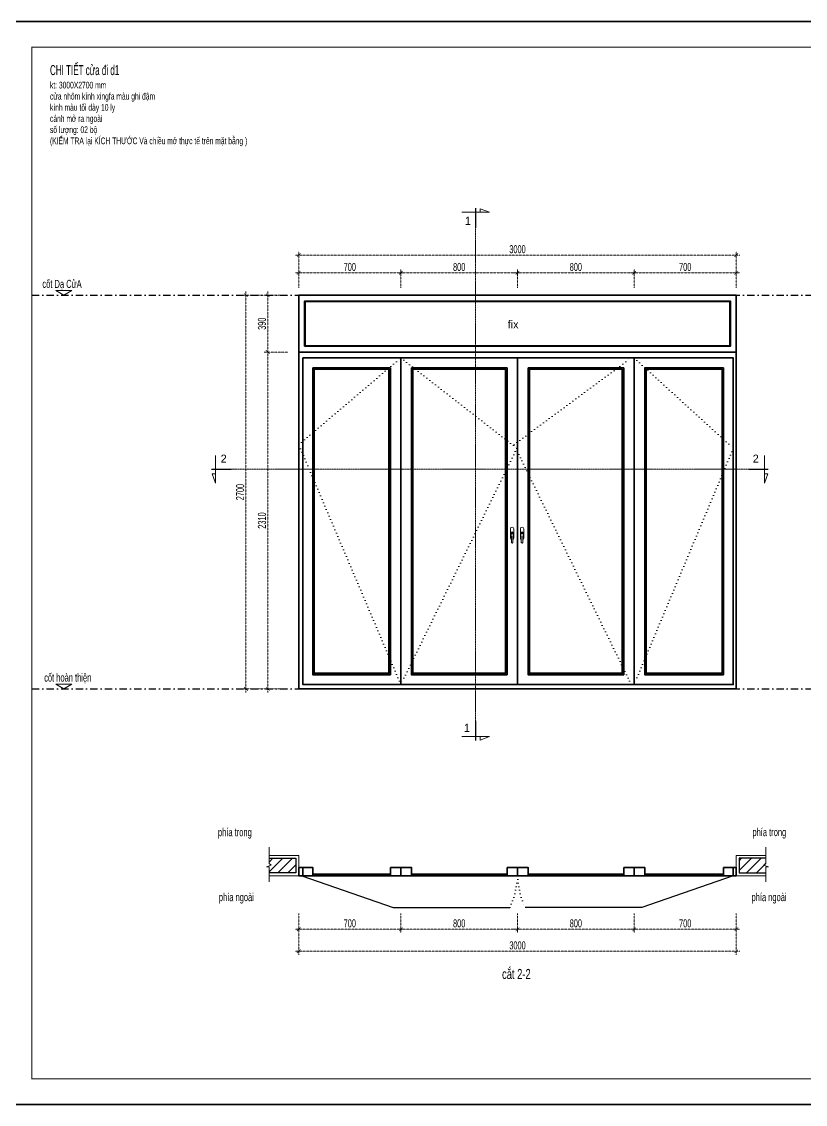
# Model space of a CAD drawing. Header units: inches. Extents: x 274208 to 641690, y -81912 to 129129.
# Drawn here: x 496735 to 502109, y 19702 to 27127 of the extents above; entities that cross this region are included whole.
import ezdxf

# ---------------------------------------------------------------- set-up
doc = ezdxf.new("R2010")
doc.units = ezdxf.units.IN
doc.header["$MEASUREMENT"] = 0
doc.header["$PDMODE"] = 3
for name, pattern in [('ACAD_ISO03W100', [30, 12, -18]), ('DASHDOT', [1, 0.5, -0.25, 0, -0.25]), ('DOT', [0.25, 0, -0.25]), ('HIDDEN', [0.375, 0.25, -0.125])]:
    doc.linetypes.add(name, pattern=pattern)
for name, color, linetype, lineweight in [('01.Cut', 255, 'Continuous', 35), ('04.Khuat', 250, 'HIDDEN', 18), ('05.Text', 253, 'Continuous', 18), ('08.Dim', 156, 'Continuous', 15), ('09.Hatch', 250, 'Continuous', 5), ('10.Text', 254, 'Continuous', 18), ('11.Khung bo', 32, 'Continuous', 50), ('12.Khung', 36, 'Continuous', 25), ('CA.cat 30', 30, 'Continuous', 35), ('CA.thay 145', 145, 'Continuous', 18), ('Kinh', 5, 'Continuous', 35), ('nep', 9, 'Continuous', 15), ('wall', 4, 'Continuous', 9)]:
    doc.layers.add(name, color=color, linetype=linetype, lineweight=lineweight)
doc.layers.add('Tpl_Bound', color=1, linetype='Continuous', plot=False)
doc.layers.add('TRUC', color=250, linetype='DASHDOT')
doc.styles.add('TT5_Text Dim', font='hoatbif.shx', dxfattribs={"width": 0.6})
doc.styles.add('VnAvantH', font='')
doc.styles.get('VnAvantH').set_extended_font_data('.VnAvantH')
doc.dimstyles.new('TT5_Dim 1-25', dxfattribs={"dimscale": 25, "dimtxt": 2.2, "dimasz": 1, "dimexe": 1, "dimexo": 0, "dimgap": 0.5, "dimtad": 1, "dimdec": 0, "dimzin": 0, "dimdsep": 46, "dimtxsty": 'TT5_Text Dim', "dimblk": 'ARCHTICK', "dimcen": 0, "dimdle": 1, "dimclrd": 256, "dimclre": 256, "dimclrt": 1, "dimadec": 0, "dimazin": 0, "dimtfac": 0.015, "dimtdec": 0, "dimtix": 1, "dimtmove": 2, "dimatfit": 3, "dimldrblk": 'DOT', "dimfxl": 1, "dimtolj": 1, "dimtzin": 0, "dimlwd": -1, "dimlwe": -1, "dimarcsym": 1})

# ---------------------------------------------------------------- blocks, each defined once
blk = doc.blocks.new('100')
at = {"layer": '11.Khung bo', "const_width": 26.7}
blk.add_lwpolyline([(1860913, -945240), (1860913, -916940), (1896063, -916940), (1896063, -945240)], close=True, dxfattribs=at)
at = {"layer": '12.Khung', "color": 1}
blk.add_lwpolyline([(1901579, -945940), (1901579, -916240), (1859580, -916240), (1859580, -945940)], close=True, dxfattribs=at)
blk = doc.blocks.new('vet cat')
at = {"layer": 'CA.cat 30', "const_width": 50}
blk.add_lwpolyline([(-82592, -188552), (-81976, -188552)], dxfattribs=at)
at = {"layer": 'CA.thay 145'}
blk.add_line((-82574, -188411), (-82469, -188411), dxfattribs=at)
blk.add_lwpolyline([(-82469, -188983), (-82469, -188122), (-82574, -188411)], dxfattribs=at)
blk = doc.blocks.new('_ARCHTICK')
at = {"color": 0, "linetype": 'ByBlock', "const_width": 0.15}
blk.add_lwpolyline([(-0.5, -0.5), (0.5, 0.5)], dxfattribs=at)
blk = doc.blocks.new('*D901')
at = {"layer": '08.Dim', "linetype": 'HIDDEN', "transparency": 16777216}
for p, q in [((498610.2, 25404.7), (499360.2, 25404.7)), ((498635.2, 25302.8), (498635.2, 25429.7)), ((499335.2, 25302.8), (499335.2, 25429.7))]:
    blk.add_line(p, q, dxfattribs=at)
at = {"layer": 'Defpoints', "color": 0, "linetype": 'HIDDEN', "transparency": 16777216}
for p in [(499335.2, 25404.7), (498635.2, 25302.8), (499335.2, 25302.8)]:
    blk.add_point(p, dxfattribs=at)
at = {"layer": '08.Dim', "linetype": 'HIDDEN', "transparency": 16777216, "xscale": 25, "yscale": 25, "zscale": 25, "rotation": 180}
blk.add_blockref('_ARCHTICK', (498635.2, 25404.7), dxfattribs=at)
at = {"layer": '08.Dim', "linetype": 'HIDDEN', "transparency": 16777216, "xscale": 25, "yscale": 25, "zscale": 25}
blk.add_blockref('_ARCHTICK', (499335.2, 25404.7), dxfattribs=at)
at = {"layer": '08.Dim', "color": 1, "linetype": 'HIDDEN', "transparency": 16777216, "insert": (498985.2, 25444.7), "char_height": 55, "attachment_point": 5, "style": 'TT5_Text Dim'}
blk.add_mtext('\\A1;700', dxfattribs=at)
blk = doc.blocks.new('_DOT')
at = {"color": 1, "linetype": 'ByBlock'}
blk.add_line((-0.5, 0), (-1, 0), dxfattribs=at)
at = {"color": 1, "linetype": 'ByBlock', "const_width": 0.5}
blk.add_lwpolyline([(-0.25, 0, 1), (0.25, 0, 1)], format="xyb", close=True, dxfattribs=at)
blk = doc.blocks.new('*D902')
at = {"layer": '08.Dim', "linetype": 'HIDDEN', "transparency": 16777216}
for p, q in [((499310.2, 25404.7), (500160.2, 25404.7)), ((499335.2, 25302.8), (499335.2, 25429.7)), ((500135.2, 25302.8), (500135.2, 25429.7))]:
    blk.add_line(p, q, dxfattribs=at)
at = {"layer": 'Defpoints', "color": 0, "linetype": 'HIDDEN', "transparency": 16777216}
for p in [(500135.2, 25404.7), (499335.2, 25302.8), (500135.2, 25302.8)]:
    blk.add_point(p, dxfattribs=at)
at = {"layer": '08.Dim', "linetype": 'HIDDEN', "transparency": 16777216, "xscale": 25, "yscale": 25, "zscale": 25, "rotation": 180}
blk.add_blockref('_ARCHTICK', (499335.2, 25404.7), dxfattribs=at)
at = {"layer": '08.Dim', "linetype": 'HIDDEN', "transparency": 16777216, "xscale": 25, "yscale": 25, "zscale": 25}
blk.add_blockref('_ARCHTICK', (500135.2, 25404.7), dxfattribs=at)
at = {"layer": '08.Dim', "color": 1, "linetype": 'HIDDEN', "transparency": 16777216, "insert": (499735.2, 25444.7), "char_height": 55, "attachment_point": 5, "style": 'TT5_Text Dim'}
blk.add_mtext('\\A1;800', dxfattribs=at)
blk = doc.blocks.new('*D903')
at = {"layer": '08.Dim', "linetype": 'HIDDEN', "transparency": 16777216}
for p, q in [((498635.2, 25302.8), (498635.2, 25551.5)), ((501635.2, 25302.8), (501635.2, 25551.5)), ((498610.2, 25526.5), (501660.2, 25526.5))]:
    blk.add_line(p, q, dxfattribs=at)
at = {"layer": 'Defpoints', "color": 0, "linetype": 'HIDDEN', "transparency": 16777216}
for p in [(501635.2, 25526.5), (498635.2, 25302.8), (501635.2, 25302.8)]:
    blk.add_point(p, dxfattribs=at)
at = {"layer": '08.Dim', "linetype": 'HIDDEN', "transparency": 16777216, "xscale": 25, "yscale": 25, "zscale": 25, "rotation": 180}
blk.add_blockref('_ARCHTICK', (498635.2, 25526.5), dxfattribs=at)
at = {"layer": '08.Dim', "linetype": 'HIDDEN', "transparency": 16777216, "xscale": 25, "yscale": 25, "zscale": 25}
blk.add_blockref('_ARCHTICK', (501635.2, 25526.5), dxfattribs=at)
at = {"layer": '08.Dim', "color": 1, "linetype": 'HIDDEN', "transparency": 16777216, "insert": (500135.2, 25566.5), "char_height": 55, "attachment_point": 5, "style": 'TT5_Text Dim'}
blk.add_mtext('\\A1;3000', dxfattribs=at)
blk = doc.blocks.new('*D904')
at = {"layer": '08.Dim', "linetype": 'HIDDEN', "transparency": 16777216}
for p, q in [((498560.9, 25251), (498397.9, 25251)), ((498422.9, 25276), (498422.9, 24836)), ((498560.9, 24861), (498397.9, 24861))]:
    blk.add_line(p, q, dxfattribs=at)
at = {"layer": 'Defpoints', "color": 0, "linetype": 'HIDDEN', "transparency": 16777216}
for p in [(498560.9, 25251), (498422.9, 24861), (498560.9, 24861)]:
    blk.add_point(p, dxfattribs=at)
at = {"layer": '08.Dim', "linetype": 'HIDDEN', "transparency": 16777216, "xscale": 25, "yscale": 25, "zscale": 25}
for p, rotation in [((498422.9, 25251), 90), ((498422.9, 24861), 270)]:
    blk.add_blockref('_ARCHTICK', p, dxfattribs=dict(at, rotation=rotation))
at = {"layer": '08.Dim', "color": 1, "linetype": 'HIDDEN', "transparency": 16777216, "insert": (498382.9, 25056), "char_height": 55, "attachment_point": 5, "rotation": 90, "style": 'TT5_Text Dim'}
blk.add_mtext('\\A1;390', dxfattribs=at)
blk = doc.blocks.new('*D905')
at = {"layer": '08.Dim', "linetype": 'HIDDEN', "transparency": 16777216}
for p, q in [((498422.9, 24886), (498422.9, 22526)), ((498560.9, 24861), (498397.9, 24861)), ((498560.9, 22551), (498397.9, 22551))]:
    blk.add_line(p, q, dxfattribs=at)
at = {"layer": 'Defpoints', "color": 0, "linetype": 'HIDDEN', "transparency": 16777216}
for p in [(498560.9, 24861), (498422.9, 22551), (498560.9, 22551)]:
    blk.add_point(p, dxfattribs=at)
at = {"layer": '08.Dim', "linetype": 'HIDDEN', "transparency": 16777216, "xscale": 25, "yscale": 25, "zscale": 25}
for p, rotation in [((498422.9, 24861), 90), ((498422.9, 22551), 270)]:
    blk.add_blockref('_ARCHTICK', p, dxfattribs=dict(at, rotation=rotation))
at = {"layer": '08.Dim', "color": 1, "linetype": 'HIDDEN', "transparency": 16777216, "insert": (498382.9, 23706), "char_height": 55, "attachment_point": 5, "rotation": 90, "style": 'TT5_Text Dim'}
blk.add_mtext('\\A1;2310', dxfattribs=at)
blk = doc.blocks.new('*D906')
at = {"layer": '08.Dim', "linetype": 'HIDDEN', "transparency": 16777216}
for p, q in [((498560.9, 25251), (498248.3, 25251)), ((498273.3, 25276), (498273.3, 22526)), ((498560.9, 22551), (498248.3, 22551))]:
    blk.add_line(p, q, dxfattribs=at)
at = {"layer": 'Defpoints', "color": 0, "linetype": 'HIDDEN', "transparency": 16777216}
for p in [(498560.9, 25251), (498273.3, 22551), (498560.9, 22551)]:
    blk.add_point(p, dxfattribs=at)
at = {"layer": '08.Dim', "linetype": 'HIDDEN', "transparency": 16777216, "xscale": 25, "yscale": 25, "zscale": 25}
for p, rotation in [((498273.3, 25251), 90), ((498273.3, 22551), 270)]:
    blk.add_blockref('_ARCHTICK', p, dxfattribs=dict(at, rotation=rotation))
at = {"layer": '08.Dim', "color": 1, "linetype": 'HIDDEN', "transparency": 16777216, "insert": (498233.3, 23901), "char_height": 55, "attachment_point": 5, "rotation": 90, "style": 'TT5_Text Dim'}
blk.add_mtext('\\A1;2700', dxfattribs=at)
blk = doc.blocks.new('*D910')
at = {"layer": '08.Dim', "linetype": 'HIDDEN', "transparency": 16777216}
for p, q in [((498635.2, 21010.5), (498635.2, 20878.3)), ((499335.2, 21010.5), (499335.2, 20878.3)), ((498610.2, 20903.3), (499360.2, 20903.3))]:
    blk.add_line(p, q, dxfattribs=at)
at = {"layer": 'Defpoints', "color": 0, "linetype": 'HIDDEN', "transparency": 16777216}
for p in [(498635.2, 21010.5), (499335.2, 21010.5), (499335.2, 20903.3)]:
    blk.add_point(p, dxfattribs=at)
at = {"layer": '08.Dim', "linetype": 'HIDDEN', "transparency": 16777216, "xscale": 25, "yscale": 25, "zscale": 25, "rotation": 180}
blk.add_blockref('_ARCHTICK', (498635.2, 20903.3), dxfattribs=at)
at = {"layer": '08.Dim', "linetype": 'HIDDEN', "transparency": 16777216, "xscale": 25, "yscale": 25, "zscale": 25}
blk.add_blockref('_ARCHTICK', (499335.2, 20903.3), dxfattribs=at)
at = {"layer": '08.Dim', "color": 1, "linetype": 'HIDDEN', "transparency": 16777216, "insert": (498985.2, 20943.3), "char_height": 55, "attachment_point": 5, "style": 'TT5_Text Dim'}
blk.add_mtext('\\A1;700', dxfattribs=at)
blk = doc.blocks.new('*D911')
at = {"layer": '08.Dim', "linetype": 'HIDDEN', "transparency": 16777216}
for p, q in [((499335.2, 21010.5), (499335.2, 20878.3)), ((500135.2, 21010.5), (500135.2, 20878.3)), ((499310.2, 20903.3), (500160.2, 20903.3))]:
    blk.add_line(p, q, dxfattribs=at)
at = {"layer": 'Defpoints', "color": 0, "linetype": 'HIDDEN', "transparency": 16777216}
for p in [(499335.2, 21010.5), (500135.2, 21010.5), (500135.2, 20903.3)]:
    blk.add_point(p, dxfattribs=at)
at = {"layer": '08.Dim', "linetype": 'HIDDEN', "transparency": 16777216, "xscale": 25, "yscale": 25, "zscale": 25, "rotation": 180}
blk.add_blockref('_ARCHTICK', (499335.2, 20903.3), dxfattribs=at)
at = {"layer": '08.Dim', "linetype": 'HIDDEN', "transparency": 16777216, "xscale": 25, "yscale": 25, "zscale": 25}
blk.add_blockref('_ARCHTICK', (500135.2, 20903.3), dxfattribs=at)
at = {"layer": '08.Dim', "color": 1, "linetype": 'HIDDEN', "transparency": 16777216, "insert": (499735.2, 20943.3), "char_height": 55, "attachment_point": 5, "style": 'TT5_Text Dim'}
blk.add_mtext('\\A1;800', dxfattribs=at)
blk = doc.blocks.new('*D912')
at = {"layer": '08.Dim', "linetype": 'HIDDEN', "transparency": 16777216}
for p, q in [((498635.2, 21010.5), (498635.2, 20727.2)), ((501635.2, 21010.5), (501635.2, 20727.2)), ((498610.2, 20752.2), (501660.2, 20752.2))]:
    blk.add_line(p, q, dxfattribs=at)
at = {"layer": 'Defpoints', "color": 0, "linetype": 'HIDDEN', "transparency": 16777216}
for p in [(498635.2, 21010.5), (501635.2, 21010.5), (501635.2, 20752.2)]:
    blk.add_point(p, dxfattribs=at)
at = {"layer": '08.Dim', "linetype": 'HIDDEN', "transparency": 16777216, "xscale": 25, "yscale": 25, "zscale": 25, "rotation": 180}
blk.add_blockref('_ARCHTICK', (498635.2, 20752.2), dxfattribs=at)
at = {"layer": '08.Dim', "linetype": 'HIDDEN', "transparency": 16777216, "xscale": 25, "yscale": 25, "zscale": 25}
blk.add_blockref('_ARCHTICK', (501635.2, 20752.2), dxfattribs=at)
at = {"layer": '08.Dim', "color": 1, "linetype": 'HIDDEN', "transparency": 16777216, "insert": (500135.2, 20792.2), "char_height": 55, "attachment_point": 5, "style": 'TT5_Text Dim'}
blk.add_mtext('\\A1;3000', dxfattribs=at)
blk = doc.blocks.new('*D913')
at = {"layer": '08.Dim', "linetype": 'HIDDEN', "transparency": 16777216}
for p, q in [((500110.2, 25404.7), (500960.2, 25404.7)), ((500135.2, 25302.8), (500135.2, 25429.7)), ((500935.2, 25302.8), (500935.2, 25429.7))]:
    blk.add_line(p, q, dxfattribs=at)
at = {"layer": 'Defpoints', "color": 0, "linetype": 'HIDDEN', "transparency": 16777216}
for p in [(500935.2, 25404.7), (500135.2, 25302.8), (500935.2, 25302.8)]:
    blk.add_point(p, dxfattribs=at)
at = {"layer": '08.Dim', "linetype": 'HIDDEN', "transparency": 16777216, "xscale": 25, "yscale": 25, "zscale": 25, "rotation": 180}
blk.add_blockref('_ARCHTICK', (500135.2, 25404.7), dxfattribs=at)
at = {"layer": '08.Dim', "linetype": 'HIDDEN', "transparency": 16777216, "xscale": 25, "yscale": 25, "zscale": 25}
blk.add_blockref('_ARCHTICK', (500935.2, 25404.7), dxfattribs=at)
at = {"layer": '08.Dim', "color": 1, "linetype": 'HIDDEN', "transparency": 16777216, "insert": (500535.2, 25444.7), "char_height": 55, "attachment_point": 5, "style": 'TT5_Text Dim'}
blk.add_mtext('\\A1;800', dxfattribs=at)
blk = doc.blocks.new('*D916')
at = {"layer": '08.Dim', "linetype": 'HIDDEN', "transparency": 16777216}
for p, q in [((500910.2, 25404.7), (501660.2, 25404.7)), ((500935.2, 25302.8), (500935.2, 25429.7)), ((501635.2, 25302.8), (501635.2, 25429.7))]:
    blk.add_line(p, q, dxfattribs=at)
at = {"layer": 'Defpoints', "color": 0, "linetype": 'HIDDEN', "transparency": 16777216}
for p in [(501635.2, 25404.7), (500935.2, 25302.8), (501635.2, 25302.8)]:
    blk.add_point(p, dxfattribs=at)
at = {"layer": '08.Dim', "linetype": 'HIDDEN', "transparency": 16777216, "xscale": 25, "yscale": 25, "zscale": 25, "rotation": 180}
blk.add_blockref('_ARCHTICK', (500935.2, 25404.7), dxfattribs=at)
at = {"layer": '08.Dim', "linetype": 'HIDDEN', "transparency": 16777216, "xscale": 25, "yscale": 25, "zscale": 25}
blk.add_blockref('_ARCHTICK', (501635.2, 25404.7), dxfattribs=at)
at = {"layer": '08.Dim', "color": 1, "linetype": 'HIDDEN', "transparency": 16777216, "insert": (501285.2, 25444.7), "char_height": 55, "attachment_point": 5, "style": 'TT5_Text Dim'}
blk.add_mtext('\\A1;700', dxfattribs=at)
blk = doc.blocks.new('*D914')
at = {"layer": '08.Dim', "linetype": 'HIDDEN', "transparency": 16777216}
for p, q in [((500935.2, 21010.5), (500935.2, 20878.3)), ((501635.2, 21010.5), (501635.2, 20878.3)), ((500910.2, 20903.3), (501660.2, 20903.3))]:
    blk.add_line(p, q, dxfattribs=at)
at = {"layer": 'Defpoints', "color": 0, "linetype": 'HIDDEN', "transparency": 16777216}
for p in [(500935.2, 21010.5), (501635.2, 21010.5), (501635.2, 20903.3)]:
    blk.add_point(p, dxfattribs=at)
at = {"layer": '08.Dim', "linetype": 'HIDDEN', "transparency": 16777216, "xscale": 25, "yscale": 25, "zscale": 25, "rotation": 180}
blk.add_blockref('_ARCHTICK', (500935.2, 20903.3), dxfattribs=at)
at = {"layer": '08.Dim', "linetype": 'HIDDEN', "transparency": 16777216, "xscale": 25, "yscale": 25, "zscale": 25}
blk.add_blockref('_ARCHTICK', (501635.2, 20903.3), dxfattribs=at)
at = {"layer": '08.Dim', "color": 1, "linetype": 'HIDDEN', "transparency": 16777216, "insert": (501285.2, 20943.3), "char_height": 55, "attachment_point": 5, "style": 'TT5_Text Dim'}
blk.add_mtext('\\A1;700', dxfattribs=at)
blk = doc.blocks.new('*D915')
at = {"layer": '08.Dim', "linetype": 'HIDDEN', "transparency": 16777216}
for p, q in [((500135.2, 21010.5), (500135.2, 20878.3)), ((500935.2, 21010.5), (500935.2, 20878.3)), ((500110.2, 20903.3), (500960.2, 20903.3))]:
    blk.add_line(p, q, dxfattribs=at)
at = {"layer": 'Defpoints', "color": 0, "linetype": 'HIDDEN', "transparency": 16777216}
for p in [(500135.2, 21010.5), (500935.2, 21010.5), (500935.2, 20903.3)]:
    blk.add_point(p, dxfattribs=at)
at = {"layer": '08.Dim', "linetype": 'HIDDEN', "transparency": 16777216, "xscale": 25, "yscale": 25, "zscale": 25, "rotation": 180}
blk.add_blockref('_ARCHTICK', (500135.2, 20903.3), dxfattribs=at)
at = {"layer": '08.Dim', "linetype": 'HIDDEN', "transparency": 16777216, "xscale": 25, "yscale": 25, "zscale": 25}
blk.add_blockref('_ARCHTICK', (500935.2, 20903.3), dxfattribs=at)
at = {"layer": '08.Dim', "color": 1, "linetype": 'HIDDEN', "transparency": 16777216, "insert": (500535.2, 20943.3), "char_height": 55, "attachment_point": 5, "style": 'TT5_Text Dim'}
blk.add_mtext('\\A1;800', dxfattribs=at)

msp = doc.modelspace()

# ---------------------------------------------------------------- hatches: boundary and pattern name
at = {"layer": '09.Hatch'}
h = msp.add_hatch(dxfattribs=at)
h.set_pattern_fill('ANSI31,_O', color=256, scale=15)
h.set_pattern_definition([(45, (348992.5, 193732.05), (-33.67596, 33.67596), [])])
h.paths.add_polyline_path([(498615.2, 21289.5), (498431.4, 21289.5), (498431.4, 21378), (498413.5, 21378), (498445.8, 21390.4), (498431.4, 21402.2), (498431.4, 21389.5), (498615.2, 21389.5)])
h = msp.add_hatch(dxfattribs=at)
h.set_pattern_fill('ANSI31,_O', color=256, scale=15)
h.set_pattern_definition([(45, (350792.5, 193732.05), (-33.67596, 33.67596), [])])
h.paths.add_polyline_path([(501655.2, 21289.5), (501839, 21289.5), (501839, 21378), (501856.8, 21378), (501824.5, 21390.4), (501839, 21402.2), (501839, 21389.5), (501655.2, 21389.5)])

# ---------------------------------------------------------------- linework, layer by layer
for p, q in [((498655.2, 21269.5), (499282, 21051.4)), ((501615.2, 21269.5), (500988.4, 21051.4))]:
    msp.add_line(p, q)
for points in [[(499282, 21051.4), (500082, 21051.4)], [(500988.4, 21051.4), (500188.4, 21051.4)]]:
    msp.add_lwpolyline(points)
at = {"layer": '01.Cut'}
for p, q in [((499335.2, 24821), (499335.2, 22581)), ((500935.2, 24821), (500935.2, 22581))]:
    msp.add_line(p, q, dxfattribs=at)
for points in [[(498635.2, 24861), (501635.2, 24861), (501635.2, 25251), (498635.2, 25251)], [(498675.2, 24901), (501595.2, 24901), (501595.2, 25211), (498675.2, 25211)], [(498635.2, 24861), (501635.2, 24861), (501635.2, 22551), (498635.2, 22551)], [(498663.2, 24821), (500135.2, 24821), (500135.2, 22581), (498663.2, 22581)], [(500135.2, 24821), (501615.2, 24821), (501615.2, 22581), (500135.2, 22581)], [(498731.2, 24753), (499263.2, 24753), (499263.2, 22649), (498731.2, 22649)], [(499407.2, 24753), (500063.3, 24753), (500063.3, 22649), (499407.2, 22649)], [(500207.2, 24753), (500863.2, 24753), (500863.2, 22649), (500207.2, 22649)], [(501007.2, 24753), (501547.3, 24753), (501547.3, 22649), (501007.2, 22649)], [(498635.2, 21327.5), (498663.2, 21327.5), (498663.2, 21269.5), (498635.2, 21269.5)], [(498663.2, 21327.5), (498731.2, 21327.5), (498731.2, 21269.5), (498663.2, 21269.5)], [(499263.2, 21327.5), (499335.2, 21327.5), (499335.2, 21269.5), (499263.2, 21269.5)], [(499335.2, 21327.5), (499407.2, 21327.5), (499407.2, 21269.5), (499335.2, 21269.5)], [(500063.3, 21327.5), (500135.2, 21327.5), (500135.2, 21269.5), (500063.3, 21269.5)], [(500135.2, 21327.5), (500207.2, 21327.5), (500207.2, 21269.5), (500135.2, 21269.5)], [(500863.2, 21327.5), (500935.2, 21327.5), (500935.2, 21269.5), (500863.2, 21269.5)], [(500935.2, 21327.5), (501007.2, 21327.5), (501007.2, 21269.5), (500935.2, 21269.5)], [(501547.3, 21327.5), (501615.2, 21327.5), (501615.2, 21269.5), (501547.3, 21269.5)], [(501615.2, 21327.5), (501635.2, 21327.5), (501635.2, 21269.5), (501615.2, 21269.5)]]:
    msp.add_lwpolyline(points, close=True, dxfattribs=at)
at = {"layer": '04.Khuat', "linetype": 'DOT', "ltscale": 100}
for p, q in [((498635.2, 24226), (499335.2, 24821)), ((499335.2, 24821), (500131.2, 24201)), ((500111.2, 24226), (500915.2, 24821)), ((500935.2, 24821), (501615.2, 24201)), ((499335.2, 22581), (498635.2, 24226)), ((500915.2, 22581), (500111.2, 24226)), ((500131.2, 24201), (499335.2, 22581)), ((501615.2, 24201), (500935.2, 22581))]:
    msp.add_line(p, q, dxfattribs=at)
for centre, start, end in [((499555.4, 21295.4), 335.1485, 357.44689), ((500715, 21295.4), 182.55311, 204.8515)]:
    msp.add_arc(centre, 580.4, start, end, dxfattribs=at)
at = {"layer": '05.Text'}
for points in [[(497023.3, 25251), (496969.5, 25283.5), (497079.6, 25283.5)], [(497023.3, 22551), (496969.5, 22583.5), (497079.6, 22583.5)]]:
    msp.add_lwpolyline(points, close=True, dxfattribs=at)
at = {"layer": '08.Dim'}
for points in [[(498678.2, 24904), (501592.2, 24904), (501592.2, 25208), (498678.2, 25208)], [(498681.2, 24907), (501589.2, 24907), (501589.2, 25205), (498681.2, 25205)], [(498739.2, 24745), (499255.2, 24745), (499255.2, 22657), (498739.2, 22657)], [(498743.2, 24741), (499251.2, 24741), (499251.2, 22661), (498743.2, 22661)], [(499415.2, 24745), (500055.3, 24745), (500055.3, 22657), (499415.2, 22657)], [(499419.2, 24741), (500051.3, 24741), (500051.3, 22661), (499419.2, 22661)], [(500215.2, 24745), (500855.2, 24745), (500855.2, 22657), (500215.2, 22657)], [(500219.2, 24741), (500851.2, 24741), (500851.2, 22661), (500219.2, 22661)], [(501015.2, 24745), (501539.3, 24745), (501539.3, 22657), (501015.2, 22657)], [(501019.2, 24741), (501535.3, 24741), (501535.3, 22661), (501019.2, 22661)]]:
    msp.add_lwpolyline(points, close=True, dxfattribs=at)
at = {"layer": 'CA.thay 145', "color": 1, "linetype": 'ACAD_ISO03W100', "ltscale": 0.005}
for p, q in [((499848.1, 25711.7), (499848.1, 22333.7)), ((501738.5, 24057.2), (498164.2, 24057.2))]:
    msp.add_line(p, q, dxfattribs=at)
at = {"layer": 'Kinh', "ltscale": 0.5}
for p, q in [((499263.2, 21281.5), (498731.2, 21281.5)), ((499263.2, 21269.5), (498731.2, 21269.5)), ((499407.2, 21281.5), (500063.3, 21281.5)), ((499407.2, 21269.5), (500063.3, 21269.5)), ((500863.2, 21281.5), (500207.2, 21281.5)), ((500863.2, 21269.5), (500207.2, 21269.5)), ((501007.2, 21281.5), (501547.3, 21281.5)), ((501007.2, 21269.5), (501547.3, 21269.5))]:
    msp.add_line(p, q, dxfattribs=at)
at = {"layer": 'nep', "ltscale": 0.5}
for p, q in [((500090.9, 23617.6), (500090.9, 23603.5)), ((500105.7, 23617.6), (500105.7, 23603.5)), ((500158.7, 23617.6), (500158.7, 23603.5)), ((500173.6, 23617.6), (500173.6, 23603.5)), ((500091.1, 23602.9), (500093, 23599.2)), ((500093.1, 23598.5), (500093.1, 23556.1)), ((500103.5, 23598.5), (500103.5, 23556.1)), ((500105.6, 23602.9), (500103.7, 23599.2)), ((500158.9, 23602.9), (500160.8, 23599.2)), ((500161, 23598.5), (500161, 23556.1)), ((500171.4, 23598.5), (500171.4, 23556.1)), ((500173.4, 23602.9), (500171.5, 23599.2))]:
    msp.add_line(p, q, dxfattribs=at)
for points in [[(500086.8, 23610.2), (500086.8, 23649)], [(500109.8, 23649), (500109.8, 23586.2)], [(500154.6, 23610.2), (500154.6, 23649)], [(500177.7, 23649), (500177.7, 23586.2)], [(500086.8, 23586.2), (500086.8, 23610.2)], [(500154.6, 23586.2), (500154.6, 23610.2)], [(498431.4, 21228.1), (498431.4, 21330.5), (498413.5, 21330.5), (498445.8, 21342.8), (498431.4, 21354.7), (498431.4, 21466.4)], [(501839, 21228.1), (501839, 21331), (501856.8, 21331), (501824.5, 21343.4), (501839, 21355.2), (501839, 21466.4)]]:
    msp.add_lwpolyline(points, dxfattribs=at)
at = {"layer": 'nep'}
for points in [[(498431.4, 21269.5), (498635.2, 21269.5), (498635.2, 21409.5), (498431.4, 21409.5)], [(501839, 21269.5), (501635.2, 21269.5), (501635.2, 21409.5), (501839, 21409.5)]]:
    msp.add_lwpolyline(points, dxfattribs=at)
at = {"layer": 'nep', "ltscale": 0.5}
for centre in [(500098.3, 23617.6), (500166.2, 23617.6)]:
    msp.add_circle(centre, 2.09, dxfattribs=at)
for centre, radius, start, end in [((500098.3, 23649), 11.5, 0, 180), ((500098.3, 23617.6), 9.92, 318.25899, 221.74101), ((500098.3, 23617.6), 7.4, 0, 180), ((500098.3, 23617.6), 9.92, 318.25899, 131.74101), ((500166.2, 23649), 11.5, 0, 180), ((500166.2, 23617.6), 9.92, 318.25899, 221.74101), ((500166.2, 23617.6), 7.4, 0, 180), ((500166.2, 23617.6), 9.92, 318.25899, 131.74101), ((500098.3, 23586.2), 11.5, 180, 243.1549), ((500092.3, 23603.5), 1.43, 180, 207.19267), ((500091.7, 23598.5), 1.43, 0, 27.19267), ((500098.3, 23556.1), 5.2, 180, 0), ((500104.9, 23598.5), 1.43, 152.80733, 180), ((500098.3, 23586.2), 11.5, 296.8451, 0), ((500104.3, 23603.5), 1.43, 332.80733, 0), ((500166.2, 23586.2), 11.5, 180, 243.1549), ((500160.2, 23603.5), 1.43, 180, 207.19267), ((500159.5, 23598.5), 1.43, 0, 27.19267), ((500166.2, 23556.1), 5.2, 180, 0), ((500172.8, 23598.5), 1.43, 152.80733, 180), ((500166.2, 23586.2), 11.5, 296.8451, 0), ((500172.1, 23603.5), 1.43, 332.80733, 0)]:
    msp.add_arc(centre, radius, start, end, dxfattribs=at)
at = {"layer": 'Tpl_Bound', "color": 1}
msp.add_lwpolyline([(496471.9, 19702.4), (496471.9, 27127.3), (506971.8, 27127.3), (506971.8, 19702.4)], close=True, dxfattribs=at)
at = {"layer": 'TRUC', "ltscale": 100}
for points in [[(496805.3, 25251), (505592.7, 25251)], [(496805.3, 22551), (505592.7, 22551)]]:
    msp.add_lwpolyline(points, dxfattribs=at)
at = {"layer": 'wall', "color": 0, "lineweight": 30}
for points in [[(498431.4, 21389.5), (498615.2, 21389.5), (498615.2, 21289.5), (498431.4, 21289.5)], [(501839, 21389.5), (501655.2, 21389.5), (501655.2, 21289.5), (501839, 21289.5)]]:
    msp.add_lwpolyline(points, dxfattribs=at)

# ---------------------------------------------------------------- block references
at = {"layer": '05.Text', "xscale": 0.25, "yscale": 0.25, "zscale": 0.25}
msp.add_blockref('100', (31577, 256187.3), dxfattribs=at)
at = {"layer": 'CA.cat 30'}
for p, xscale, yscale, zscale, rotation in [((541748.7, 7494.7), 0.2222222222480923, 0.2222222222480923, 0.2222222222480923, 270), ((516390.5, -17843.3), -0.2222222220152616, 0.2222222222480923, 0.2222222221704821, 180), ((483502.4, -17843.3), 0.2222222220152616, 0.2222222220152616, 0.2222222220152616, 180), ((541748.7, 40550.7), -0.2222222222480923, 0.2222222222480923, 0.2222222221704821, 270)]:
    msp.add_blockref('vet cat', p, dxfattribs=dict(at, xscale=xscale, yscale=yscale, zscale=zscale, rotation=rotation))

# ---------------------------------------------------------------- texts
at = {"layer": '10.Text', "style": 'VnAvantH'}
for s, rotation, p in [('1', 0, (499775, 25733.7)), ('2', 360, (498099.5, 24102.6)), ('2', 0, (501748.5, 24102.6)), ('1', 0, (499768.1, 22256.4))]:
    msp.add_text(s, height=55.6, rotation=rotation, dxfattribs=at).set_placement(p)
at = {"layer": '10.Text', "style": 'TT5_Text Dim', "width": 0.7}
for s, height, p in [('cèt D¹ CöA', 55, (496877.2, 25301.6)), ('cèt hoµn thiÖn', 55, (496889.2, 22601.6)), ('phÝa trong', 55, (498081, 21541.1)), ('phÝa trong', 55, (501746.2, 21541.7)), ('phÝa ngoµi', 55, (498087, 21095.8)), ('phÝa ngoµi', 55, (501740.1, 21095.8)), ('c¾t 2-2', 68.75, (500029.1, 20562))]:
    msp.add_text(s, height=height, dxfattribs=at).set_placement(p)
at = {"layer": '10.Text', "style": 'TT5_Text Dim'}
msp.add_text('fix', height=55, dxfattribs=at).set_placement((500068.4, 25023.3))
at = {"layer": '10.Text', "insert": (496929.1, 26829.5), "char_height": 68.75, "width": 1801.007, "attachment_point": 1, "style": 'TT5_Text Dim'}
msp.add_mtext('\\pxi-3,l3,t3;CHI TIÕT cöa ®i d1\\P{\\H0.6667x;kt: 3000X2700 mm\\Pcöa nh«m kÝnh xingfa mµu ghi ®Ëm\\PkÝnh mµu tèi dµy 10 ly \\Pc¸nh më ra ngoµi\\Psè l\xadîng: 02 bé\\P(KIÓM TRA l¹i KÝCH TH¦íC Vµ chiÒu më thùc tÕ trªn mÆt b»ng )}', dxfattribs=at)

# ---------------------------------------------------------------- dimensions: what is measured, and where the dimension line sits
at = {"layer": '08.Dim', "linetype": 'HIDDEN'}
for base, p1, p2, picture, middle in [((501635.2, 25526.5), (498635.2, 25302.8), (501635.2, 25302.8), '*D903', (500135.2, 25566.5)), ((499335.2, 25404.7), (498635.2, 25302.8), (499335.2, 25302.8), '*D901', (498985.2, 25444.7)), ((500135.2, 25404.7), (499335.2, 25302.8), (500135.2, 25302.8), '*D902', (499735.2, 25444.7)), ((500935.2, 25404.7), (500135.2, 25302.8), (500935.2, 25302.8), '*D913', (500535.2, 25444.7)), ((501635.2, 25404.7), (500935.2, 25302.8), (501635.2, 25302.8), '*D916', (501285.2, 25444.7)), ((499335.2, 20903.3), (498635.2, 21010.5), (499335.2, 21010.5), '*D910', (498985.2, 20943.3)), ((501635.2, 20752.2), (498635.2, 21010.5), (501635.2, 21010.5), '*D912', (500135.2, 20792.2)), ((500135.2, 20903.3), (499335.2, 21010.5), (500135.2, 21010.5), '*D911', (499735.2, 20943.3)), ((500935.2, 20903.3), (500135.2, 21010.5), (500935.2, 21010.5), '*D915', (500535.2, 20943.3)), ((501635.2, 20903.3), (500935.2, 21010.5), (501635.2, 21010.5), '*D914', (501285.2, 20943.3))]:
    dim = msp.add_linear_dim(base=base, p1=p1, p2=p2, dimstyle='TT5_Dim 1-25', dxfattribs=at)
    dim.commit()
    dim.dimension.update_dxf_attribs({"geometry": picture, "text_midpoint": middle})
for base, p1, p2, picture, middle in [((498273.3, 22551), (498560.9, 25251), (498560.9, 22551), '*D906', (498233.3, 23901)), ((498422.9, 24861), (498560.9, 25251), (498560.9, 24861), '*D904', (498382.9, 25056)), ((498422.9, 22551), (498560.9, 24861), (498560.9, 22551), '*D905', (498382.9, 23706))]:
    dim = msp.add_linear_dim(base=base, p1=p1, p2=p2, angle=90, dimstyle='TT5_Dim 1-25', dxfattribs=at)
    dim.commit()
    dim.dimension.update_dxf_attribs({"geometry": picture, "text_midpoint": middle})

doc.saveas('drawing.dxf')
